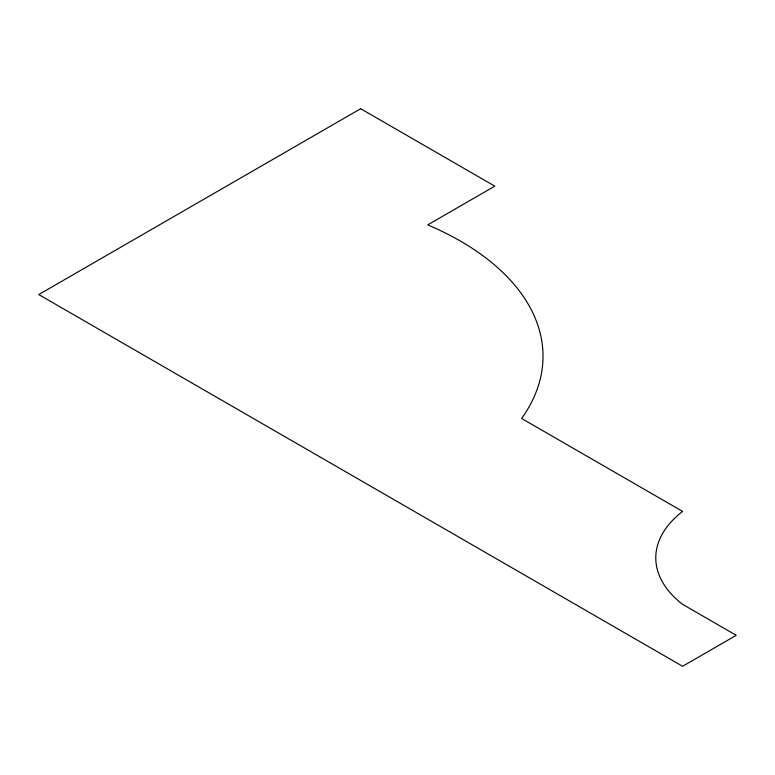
<?xml version="1.0" encoding="UTF-8"?>
<svg xmlns="http://www.w3.org/2000/svg" width="775" height="775" viewBox="0 0 775 775"><rect width="100%" height="100%" fill="white"/><g stroke="black" fill="none" stroke-linecap="round" stroke-linejoin="round"><path stroke-width="1.16" d="M360.675 108.713L38.75 294.568L682.601 666.287L736.25 635.316L682.601 604.335A134.133 77.442 0 0 1 682.601 511.403L521.633 418.481A282.255 162.953 0 0 0 427.742 224.876L494.808 186.155L360.675 108.713"/></g></svg>
